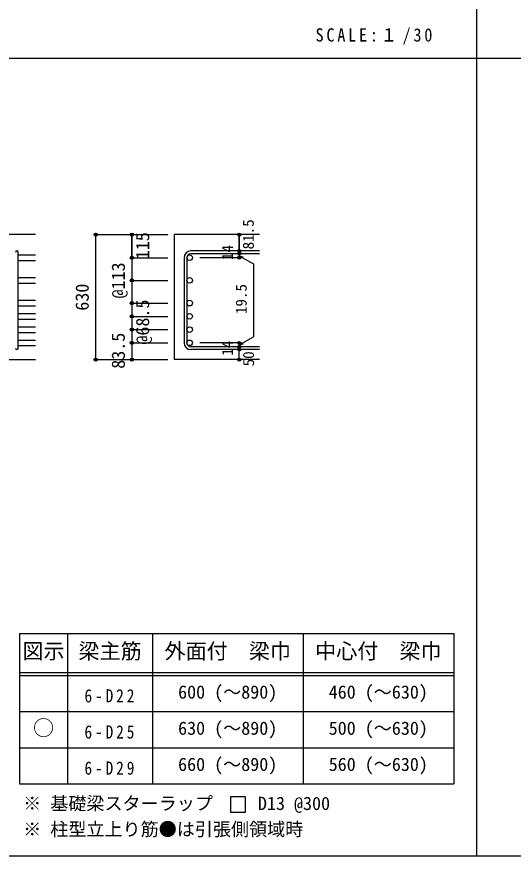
# Model space of a CAD drawing. Units: millimetres at full size, sheet at 1:30, with parts at other scales. Extents: x -5973 to 5954, y -4195 to 4201.
# Drawn here: x -3414 to -942, y -4195 to -15 of the extents above; entities that cross this region are included whole.
import ezdxf
from ezdxf.enums import TextEntityAlignment as Align

# ---------------------------------------------------------------- set-up
doc = ezdxf.new("R2010")
doc.units = ezdxf.units.MM
doc.header["$LTSCALE"] = 30
doc.header["$PDMODE"] = 32
doc.header["$PDSIZE"] = 15
for name, color, linetype in [('0-1_躯体線', 2, 'Continuous'), ('0-5_基礎梁筋', 7, 'Continuous'), ('0-6_スタラップ筋', 7, 'Continuous'), ('0-D_寸法', 4, 'Continuous'), ('6-7_文字', 7, 'Continuous'), ('6-E_枠', 7, 'Continuous'), ('F-0_枠', 6, 'Continuous')]:
    doc.layers.add(name, color=color, linetype=linetype)
doc.styles.add('ＭＳ ゴシック', font='')
doc.styles.get('ＭＳ ゴシック').set_extended_font_data('MS Gothic')

msp = doc.modelspace()

# ---------------------------------------------------------------- linework, layer by layer
at = {"layer": '0-1_躯体線'}
for p, q in [((-3320.8, -1099.89), (-4870.8, -1099.89)), ((-2205.8, -1099.89), (-2630.8, -1099.89)), ((-2630.8, -1099.89), (-2630.8, -1722.39)), ((-3720.8, -1722.39), (-3320.8, -1722.39)), ((-2205.8, -1722.39), (-2630.8, -1722.39))]:
    msp.add_line(p, q, dxfattribs=at)
at = {"layer": '0-5_基礎梁筋'}
for p, q in [((-3406.8, -1200.82), (-3320.8, -1200.82)), ((-3406.8, -1228.82), (-3320.8, -1228.82)), ((-3406.8, -1313.86), (-3320.8, -1313.86)), ((-3406.8, -1341.86), (-3320.8, -1341.86)), ((-3406.8, -1426.89), (-3320.8, -1426.89)), ((-3406.8, -1454.89), (-3320.8, -1454.89)), ((-3406.8, -1492.89), (-3320.8, -1492.89)), ((-3406.8, -1520.89), (-3320.8, -1520.89)), ((-3406.8, -1558.89), (-3320.8, -1558.89)), ((-3406.8, -1586.89), (-3320.8, -1586.89)), ((-3406.8, -1624.89), (-3320.8, -1624.89)), ((-3406.8, -1652.89), (-3320.8, -1652.89))]:
    msp.add_line(p, q, dxfattribs=at)
at = {"layer": '0-5_基礎梁筋', "color": 3}
for centre in [(-2552.8, -1214.82), (-2552.8, -1327.86), (-2552.8, -1440.89), (-2552.8, -1506.89), (-2552.8, -1572.89), (-2552.8, -1638.89)]:
    msp.add_circle(centre, 14, dxfattribs=at)
at = {"layer": '0-6_スタラップ筋'}
for p, q in [((-3406.8, -1665.39), (-3406.8, -1188.32)), ((-2205.8, -1181.32), (-2547.3, -1181.32)), ((-2205.8, -1195.32), (-2547.3, -1195.32)), ((-2580.8, -1214.82), (-2580.8, -1638.89)), ((-2566.8, -1214.82), (-2566.8, -1638.89)), ((-2205.8, -1658.39), (-2547.3, -1658.39)), ((-2205.8, -1672.39), (-2547.3, -1672.39))]:
    msp.add_line(p, q, dxfattribs=at)
for centre, radius, start, end in [((-3413.8, -1188.32), 7, 0, 180), ((-2547.3, -1214.82), 33.5, 90, 180), ((-2547.3, -1214.82), 19.5, 90, 180), ((-3413.8, -1665.39), 7, 180, 0), ((-2547.3, -1638.89), 33.5, 180, 270), ((-2547.3, -1638.89), 19.5, 180, 270)]:
    msp.add_arc(centre, radius, start, end, dxfattribs=at)
at = {"layer": '0-D_寸法'}
for p, q in [((-3020.8, -1099.89), (-2840.8, -1099.89)), ((-3020.8, -1099.89), (-2840.8, -1099.89)), ((-3020.8, -1722.39), (-3020.8, -1099.89)), ((-2840.8, -1214.82), (-2840.8, -1099.89)), ((-2840.8, -1099.89), (-2660.8, -1099.89)), ((-2840.8, -1099.89), (-2660.8, -1099.89)), ((-2840.8, -1099.89), (-2840.8, -1214.82)), ((-2305.8, -1195.32), (-2305.8, -1181.32)), ((-2305.8, -1195.32), (-2305.8, -1214.82)), ((-2305.8, -1205.07), (-2286.48, -1210.25)), ((-2305.8, -1205.07), (-2235.74, -1245.52)), ((-2840.8, -1214.82), (-2660.8, -1214.82)), ((-2840.8, -1214.82), (-2660.8, -1214.82)), ((-2840.8, -1214.82), (-2840.8, -1388.89)), ((-2840.8, -1214.82), (-2840.8, -1400.86)), ((-2305.8, -1214.82), (-2501.89, -1214.82)), ((-2235.74, -1245.52), (-2235.74, -1608.2)), ((-2840.8, -1327.86), (-2660.8, -1327.86)), ((-2840.8, -1440.89), (-2660.8, -1440.89)), ((-2840.8, -1506.89), (-2660.8, -1506.89)), ((-2840.8, -1572.89), (-2660.8, -1572.89)), ((-2305.8, -1648.64), (-2235.74, -1608.2)), ((-2840.8, -1638.89), (-2660.8, -1638.89)), ((-2305.8, -1638.89), (-2501.89, -1638.89)), ((-2305.8, -1658.39), (-2305.8, -1638.89)), ((-2305.8, -1648.64), (-2286.48, -1643.47)), ((-2305.8, -1672.39), (-2305.8, -1658.39)), ((-2305.8, -1722.39), (-2305.8, -1672.39)), ((-3020.8, -1722.39), (-2840.8, -1722.39)), ((-2840.8, -1722.39), (-2660.8, -1722.39))]:
    msp.add_line(p, q, dxfattribs=at)
for points in [[(-2305.8, -1099.89), (-2305.8, -1181.32), (-2305.8, -1099.89)], [(-2840.8, -1400.86), (-2840.8, -1638.89), (-2840.8, -1722.39)]]:
    msp.add_lwpolyline(points, dxfattribs=at)
for centre, radius in [((-3020.8, -1099.89), 8), ((-3020.8, -1099.89), 7.2), ((-3020.8, -1099.89), 6.4), ((-3020.8, -1099.89), 5.6), ((-3020.8, -1099.89), 4.8), ((-3020.8, -1099.89), 4), ((-3020.8, -1099.89), 3.2), ((-3020.8, -1099.89), 2.4), ((-3020.8, -1099.89), 1.6), ((-3020.8, -1099.89), 0.8), ((-2840.8, -1099.89), 8), ((-2840.8, -1099.89), 7.2), ((-2840.8, -1099.89), 6.4), ((-2840.8, -1099.89), 5.6), ((-2840.8, -1099.89), 4.8), ((-2840.8, -1099.89), 4), ((-2840.8, -1099.89), 3.2), ((-2840.8, -1099.89), 2.4), ((-2840.8, -1099.89), 1.6), ((-2840.8, -1099.89), 0.8), ((-2305.8, -1099.89), 4), ((-2305.8, -1099.89), 3.6), ((-2305.8, -1099.89), 3.2), ((-2305.8, -1099.89), 2.8), ((-2305.8, -1099.89), 2.4), ((-2305.8, -1099.89), 2), ((-2305.8, -1099.89), 1.6), ((-2305.8, -1099.89), 1.2), ((-2305.8, -1099.89), 0.8), ((-2305.8, -1099.89), 0.4), ((-2840.8, -1214.82), 8), ((-2840.8, -1214.82), 7.2), ((-2840.8, -1214.82), 6.4), ((-2840.8, -1214.82), 5.6), ((-2840.8, -1214.82), 4.8), ((-2840.8, -1214.82), 4), ((-2840.8, -1214.82), 3.2), ((-2305.8, -1181.32), 4), ((-2305.8, -1195.32), 4), ((-2305.8, -1214.82), 4), ((-2305.8, -1181.32), 3.6), ((-2305.8, -1195.32), 3.6), ((-2305.8, -1214.82), 3.6), ((-2305.8, -1181.32), 3.2), ((-2305.8, -1195.32), 3.2), ((-2305.8, -1214.82), 3.2), ((-2305.8, -1181.32), 2.8), ((-2305.8, -1195.32), 2.8), ((-2305.8, -1214.82), 2.8), ((-2305.8, -1181.32), 2.4), ((-2305.8, -1195.32), 2.4), ((-2305.8, -1181.32), 2), ((-2305.8, -1195.32), 2), ((-2305.8, -1181.32), 1.6), ((-2305.8, -1195.32), 1.6), ((-2305.8, -1181.32), 1.2), ((-2305.8, -1195.32), 1.2), ((-2305.8, -1181.32), 0.8), ((-2305.8, -1195.32), 0.8), ((-2305.8, -1181.32), 0.4), ((-2305.8, -1195.32), 0.4), ((-2840.8, -1214.82), 2.4), ((-2840.8, -1214.82), 1.6), ((-2840.8, -1214.82), 0.8), ((-2305.8, -1214.82), 2.4), ((-2305.8, -1214.82), 2), ((-2305.8, -1214.82), 1.6), ((-2305.8, -1214.82), 1.2), ((-2305.8, -1214.82), 0.8), ((-2305.8, -1214.82), 0.4), ((-2840.8, -1327.86), 8), ((-2840.8, -1327.86), 7.2), ((-2840.8, -1327.86), 6.4), ((-2840.8, -1327.86), 5.6), ((-2840.8, -1327.86), 4.8), ((-2840.8, -1327.86), 4), ((-2840.8, -1327.86), 3.2), ((-2840.8, -1327.86), 2.4), ((-2840.8, -1327.86), 1.6), ((-2840.8, -1327.86), 0.8), ((-2840.8, -1440.89), 8), ((-2840.8, -1440.89), 7.2), ((-2840.8, -1440.89), 6.4), ((-2840.8, -1440.89), 5.6), ((-2840.8, -1440.89), 4.8), ((-2840.8, -1440.89), 4), ((-2840.8, -1440.89), 3.2), ((-2840.8, -1440.89), 2.4), ((-2840.8, -1440.89), 1.6), ((-2840.8, -1440.89), 0.8), ((-2840.8, -1506.89), 8), ((-2840.8, -1506.89), 7.2), ((-2840.8, -1506.89), 6.4), ((-2840.8, -1506.89), 5.6), ((-2840.8, -1506.89), 4.8), ((-2840.8, -1506.89), 4), ((-2840.8, -1506.89), 3.2), ((-2840.8, -1506.89), 2.4), ((-2840.8, -1506.89), 1.6), ((-2840.8, -1506.89), 0.8), ((-2840.8, -1572.89), 8), ((-2840.8, -1572.89), 7.2), ((-2840.8, -1572.89), 6.4), ((-2840.8, -1572.89), 5.6), ((-2840.8, -1572.89), 4.8), ((-2840.8, -1572.89), 4), ((-2840.8, -1572.89), 3.2), ((-2840.8, -1572.89), 2.4), ((-2840.8, -1572.89), 1.6), ((-2840.8, -1572.89), 0.8), ((-2840.8, -1638.89), 8), ((-2840.8, -1638.89), 7.2), ((-2840.8, -1638.89), 6.4), ((-2840.8, -1638.89), 5.6), ((-2840.8, -1638.89), 4.8), ((-2840.8, -1638.89), 4), ((-2840.8, -1638.89), 3.2), ((-2840.8, -1638.89), 2.4), ((-2840.8, -1638.89), 1.6), ((-2840.8, -1638.89), 0.8), ((-2305.8, -1638.89), 4), ((-2305.8, -1658.39), 4), ((-2305.8, -1672.39), 4), ((-2305.8, -1638.89), 3.6), ((-2305.8, -1658.39), 3.6), ((-2305.8, -1672.39), 3.6), ((-2305.8, -1638.89), 3.2), ((-2305.8, -1658.39), 3.2), ((-2305.8, -1672.39), 3.2), ((-2305.8, -1638.89), 2.8), ((-2305.8, -1658.39), 2.8), ((-2305.8, -1672.39), 2.8), ((-2305.8, -1638.89), 2.4), ((-2305.8, -1658.39), 2.4), ((-2305.8, -1672.39), 2.4), ((-2305.8, -1638.89), 2), ((-2305.8, -1658.39), 2), ((-2305.8, -1672.39), 2), ((-2305.8, -1638.89), 1.6), ((-2305.8, -1658.39), 1.6), ((-2305.8, -1672.39), 1.6), ((-2305.8, -1638.89), 1.2), ((-2305.8, -1658.39), 1.2), ((-2305.8, -1672.39), 1.2), ((-2305.8, -1638.89), 0.8), ((-2305.8, -1658.39), 0.8), ((-2305.8, -1672.39), 0.8), ((-2305.8, -1638.89), 0.4), ((-2305.8, -1658.39), 0.4), ((-2305.8, -1672.39), 0.4), ((-3020.8, -1722.39), 7.2), ((-3020.8, -1722.39), 6.4), ((-3020.8, -1722.39), 5.6), ((-3020.8, -1722.39), 4.8), ((-3020.8, -1722.39), 4), ((-3020.8, -1722.39), 3.2), ((-3020.8, -1722.39), 2.4), ((-3020.8, -1722.39), 1.6), ((-3020.8, -1722.39), 0.8), ((-2840.8, -1722.39), 7.2), ((-2840.8, -1722.39), 6.4), ((-2840.8, -1722.39), 5.6), ((-2840.8, -1722.39), 4.8), ((-2840.8, -1722.39), 4), ((-2840.8, -1722.39), 3.2), ((-2840.8, -1722.39), 2.4), ((-2840.8, -1722.39), 1.6), ((-2840.8, -1722.39), 0.8), ((-2305.8, -1722.39), 4), ((-2305.8, -1722.39), 3.6), ((-2305.8, -1722.39), 3.2), ((-2305.8, -1722.39), 2.8), ((-2305.8, -1722.39), 2.4), ((-2305.8, -1722.39), 2), ((-2305.8, -1722.39), 1.6), ((-2305.8, -1722.39), 1.2), ((-2305.8, -1722.39), 0.8), ((-2305.8, -1722.39), 0.4)]:
    msp.add_circle(centre, radius, dxfattribs=at)
at = {"layer": '0-D_寸法', "color": 7}
for p in [(-3020.8, -1099.89), (-2840.8, -1099.89), (-2305.8, -1099.89), (-2840.8, -1214.82), (-2305.8, -1181.32), (-2305.8, -1195.32), (-2305.8, -1214.82), (-2840.8, -1327.86), (-2840.8, -1440.89), (-2840.8, -1506.89), (-2840.8, -1572.89), (-2840.8, -1638.89), (-2305.8, -1638.89), (-2305.8, -1638.89), (-2305.8, -1658.39), (-2305.8, -1672.39), (-3020.8, -1722.39), (-2840.8, -1722.39), (-2305.8, -1722.39)]:
    msp.add_point(p, dxfattribs=at)
at = {"layer": '6-7_文字'}
msp.add_lwpolyline([(-2350.17, -3975.18), (-2275.17, -3975.18), (-2275.17, -3900.18), (-2350.17, -3900.18)], close=True, dxfattribs=at)
at = {"layer": '6-E_枠', "color": 3}
for p, q in [((-3400.52, -3085.43), (-3400.52, -3835.43)), ((-3400.52, -3085.43), (-1238, -3085.43)), ((-1238, -3085.43), (-1238, -3835.43)), ((-3400.52, -3835.43), (-1238, -3835.43))]:
    msp.add_line(p, q, dxfattribs=at)
at = {"layer": '6-E_枠'}
for p, q in [((-3160.52, -3085.43), (-3160.52, -3835.43)), ((-2738, -3085.43), (-2738, -3835.43)), ((-1988, -3085.43), (-1988, -3835.43)), ((-3400.52, -3280.43), (-1238, -3280.43)), ((-3400.52, -3295.43), (-1238, -3295.43)), ((-3400.52, -3475.43), (-1238, -3475.43)), ((-3400.52, -3655.43), (-1238, -3655.43))]:
    msp.add_line(p, q, dxfattribs=at)
at = {"layer": 'F-0_枠', "color": 2}
for p, q in [((-1124.64, 4201.15), (-1124.64, -4195.24)), ((-5972.88, -222.05), (3723.6, -222.05))]:
    msp.add_line(p, q, dxfattribs=at)
at = {"layer": 'F-0_枠'}
msp.add_line((5954.1, -4195.24), (-5972.88, -4195.24), dxfattribs=at)

# ---------------------------------------------------------------- texts
at = {"layer": '0-D_寸法', "style": 'ＭＳ ゴシック'}
for s, height, p in [('81.5', 54.99, (-2216.9, -1173.49)), ('115', 65.98, (-2734.7, -1222.45)), ('14', 54.99, (-2321.03, -1226.76)), ('@113', 65.98, (-2855.8, -1417.86)), ('630', 65.98, (-3035.8, -1478.64)), ('19.5', 54.99, (-2252.11, -1495.51)), ('@68.5', 65.98, (-2734.66, -1647.7)), ('83.5', 65.98, (-2855.8, -1767.89)), ('14', 54.99, (-2321.06, -1703.07)), ('50', 54.99, (-2215.8, -1755.89))]:
    msp.add_text(s, height=height, rotation=90, dxfattribs=at).set_placement(p, align=Align.BOTTOM_LEFT)
at = {"layer": '6-7_文字', "color": 2, "style": 'ＭＳ ゴシック'}
for s, p in [('図示', (-3385.52, -3235.43)), ('梁主筋', (-3106.76, -3235.43)), ('外面付\u3000梁巾', (-2678, -3235.43)), ('中心付\u3000梁巾', (-1928, -3235.43)), ('○', (-3333.02, -3617.93))]:
    msp.add_text(s, height=76.98, dxfattribs=at).set_placement(p, align=Align.BOTTOM_LEFT)
at = {"layer": '6-7_文字', "style": 'ＭＳ ゴシック'}
for s, p in [('600 (～890)', (-2610.5, -3430.43)), ('460 (～630)', (-1860.5, -3430.43)), ('630 (～890)', (-2610.5, -3610.43)), ('500 (～630)', (-1860.5, -3610.43)), ('660 (～890)', (-2610.5, -3790.43)), ('560 (～630)', (-1860.5, -3790.43)), ('※ 基礎梁スターラップ     D13 @300', (-3381.96, -3985.01)), ('※ 柱型立上り筋●は引張側領域時', (-3381.96, -4113.51))]:
    msp.add_text(s, height=65.98, dxfattribs=at).set_placement(p, align=Align.BOTTOM_LEFT)
at = {"layer": '6-7_文字', "color": 2, "insert": (-1925.98, -154.55), "char_height": 65.98, "attachment_point": 7, "style": 'ＭＳ ゴシック'}
msp.add_mtext('\\T1.34;\\W0.9;SCALE:１/30', dxfattribs=at)
at = {"layer": '6-7_文字', "char_height": 65.98, "attachment_point": 7, "style": 'ＭＳ ゴシック'}
for s, insert in [('\\T1.38;\\W0.85;6-D22', (-3076.76, -3430.43)), ('\\T1.38;\\W0.85;6-D25', (-3076.76, -3610.43)), ('\\T1.38;\\W0.85;6-D29', (-3076.76, -3790.43))]:
    msp.add_mtext(s, dxfattribs=dict(at, insert=insert))

doc.saveas('drawing.dxf')
